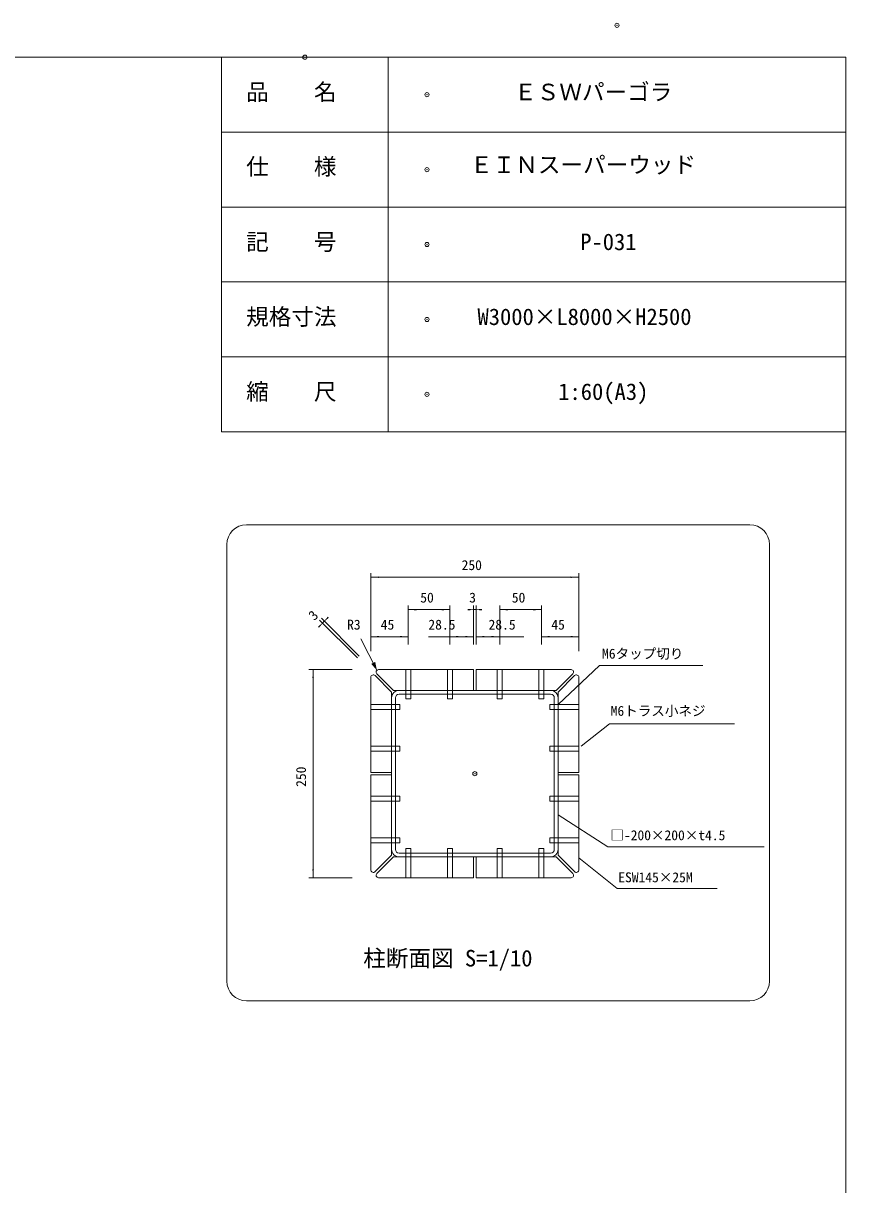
# Model space of a CAD drawing. Units: millimetres, scale not verified, with parts at other scales. Extents: x -11700 to 11700, y -8365 to 8380.
# Drawn here: x 5769 to 11700, y 8 to 8380 of the extents above; entities that cross this region are included whole.
import ezdxf
from ezdxf.enums import TextEntityAlignment as Align

# ---------------------------------------------------------------- set-up
doc = ezdxf.new("R2010")
doc.units = ezdxf.units.MM
doc.header["$LTSCALE"] = 60
doc.header["$PDMODE"] = 32
doc.header["$PDSIZE"] = 30
doc.layers.add('0-1_IMPORTED', color=30, linetype='Continuous', lineweight=18)
doc.styles.add('ＭＳ ゴシック', font='')
doc.styles.get('ＭＳ ゴシック').set_extended_font_data('MS Gothic')

msp = doc.modelspace()

# ---------------------------------------------------------------- linework, layer by layer
at = {"layer": '0-1_IMPORTED'}
for p, q in [((7200, 8135), (7200, 5435)), ((8400, 8135), (8400, 5435)), ((11700, 7595), (7200, 7595)), ((11700, 7055), (7200, 7055)), ((11700, 6515), (7200, 6515)), ((11700, 5975), (7200, 5975)), ((11700, 5435), (7200, 5435)), ((7379.39, 4765), (11007.7, 4765)), ((7237.54, 1474.84), (7237.54, 4623.16)), ((11149.54, 4623.16), (11149.54, 1474.84)), ((11007.7, 1333), (7379.39, 1333))]:
    msp.add_line(p, q, dxfattribs=at)
at = {"layer": '0-1_IMPORTED', "color": 3}
for p, q in [((8275.54, 3854.8), (8275.54, 4417)), ((8275.54, 4387), (9775.54, 4387)), ((9775.54, 3854.8), (9775.54, 4417)), ((8545.54, 3901), (8545.54, 4183)), ((8545.54, 4153), (8845.54, 4153)), ((8845.54, 3901), (8845.54, 4183)), ((9016.54, 3901), (9016.54, 4183)), ((9016.54, 4153), (9034.54, 4153)), ((9034.54, 3901), (9034.54, 4183)), ((9205.54, 3901), (9205.54, 4183)), ((9505.54, 4153), (9205.54, 4153)), ((9505.54, 3901), (9505.54, 4183)), ((8178.99, 3804.82), (7905.97, 4077.85)), ((8191.72, 3817.55), (7918.69, 4090.58)), ((7927.18, 4056.64), (7939.91, 4069.36)), ((8319, 3715.73), (8203.55, 3943)), ((8275.54, 3998.8), (8275.54, 3988)), ((8275.54, 3958), (8545.54, 3958)), ((8545.54, 3901), (8545.54, 3988)), ((9016.54, 3958), (8690.54, 3958)), ((8845.54, 3901), (8845.54, 3988)), ((9016.54, 3958), (8845.54, 3958)), ((9016.54, 3901), (9016.54, 3988)), ((9034.54, 3901), (9034.54, 3988)), ((9034.54, 3958), (9378.54, 3958)), ((9034.54, 3958), (9205.54, 3958)), ((9205.54, 3901), (9205.54, 3988)), ((9505.54, 3901), (9505.54, 3988)), ((9775.54, 3958), (9505.54, 3958)), ((9775.54, 3998.8), (9775.54, 3988)), ((8141.75, 3721), (7829.45, 3721)), ((7859.45, 3721), (7859.45, 2221)), ((8141.75, 2221), (7829.45, 2221))]:
    msp.add_line(p, q, dxfattribs=at)
at = {"layer": '0-1_IMPORTED', "color": 1}
for p, q in [((8319, 3690.27), (8438.27, 3571)), ((8306.27, 3677.54), (8425.54, 3558.27)), ((9625.54, 3558.27), (9744.81, 3677.54)), ((8425.54, 3517), (8425.54, 2425)), ((8452.54, 2425), (8452.54, 3517)), ((9571.54, 3571), (8479.54, 3571)), ((8479.54, 3544), (9571.54, 3544)), ((9598.54, 3517), (9598.54, 2425)), ((9625.54, 2425), (9625.54, 3517)), ((8438.27, 2371), (8319, 2251.73)), ((9571.54, 2398), (8479.54, 2398)), ((8479.54, 2371), (9571.54, 2371)), ((9732.09, 2251.73), (9612.81, 2371)), ((9744.81, 2264.46), (9625.54, 2383.73))]:
    msp.add_line(p, q, dxfattribs=at)
at = {"layer": '0-1_IMPORTED'}
msp.add_lwpolyline([(-11700, 8135), (11700, 8135), (11700, -8365), (-11700, -8365)], close=True, dxfattribs=at)
at = {"layer": '0-1_IMPORTED', "color": 1}
for points in [[(8438.27, 3571), (9016.54, 3571), (9016.54, 3721), (8331.73, 3721)], [(9719.36, 3721), (9034.54, 3721), (9034.54, 3571), (9612.81, 3571), (9732.09, 3690.27)], [(8425.54, 3558.27), (8425.54, 2980), (8275.54, 2980), (8275.54, 3664.82)], [(9775.54, 3664.82), (9775.54, 2980), (9625.54, 2980), (9625.54, 3558.27)], [(8275.54, 2277.18), (8275.54, 2962), (8425.54, 2962), (8425.54, 2383.73), (8306.27, 2264.46)], [(9625.54, 2383.73), (9625.54, 2962), (9775.54, 2962), (9775.54, 2277.18)], [(8331.73, 2221), (9016.54, 2221), (9016.54, 2371), (8438.27, 2371)], [(9612.81, 2371), (9034.54, 2371), (9034.54, 2221), (9719.36, 2221)]]:
    msp.add_lwpolyline(points, dxfattribs=at)
for points in [[(8527.54, 3721), (8527.54, 3511), (8563.54, 3511), (8563.54, 3721)], [(8527.54, 3721), (8527.54, 3511), (8563.54, 3511), (8563.54, 3721)], [(8827.54, 3721), (8827.54, 3511), (8863.54, 3511), (8863.54, 3721)], [(8827.54, 3721), (8827.54, 3511), (8863.54, 3511), (8863.54, 3721)], [(9223.54, 3721), (9223.54, 3511), (9187.54, 3511), (9187.54, 3721)], [(9523.54, 3721), (9523.54, 3511), (9487.54, 3511), (9487.54, 3721)], [(8275.54, 3469), (8485.54, 3469), (8485.54, 3433), (8275.54, 3433)], [(9775.54, 3469), (9565.54, 3469), (9565.54, 3433), (9775.54, 3433)], [(8275.54, 3169), (8485.54, 3169), (8485.54, 3133), (8275.54, 3133)], [(9775.54, 3169), (9565.54, 3169), (9565.54, 3133), (9775.54, 3133)], [(8275.54, 2773), (8485.54, 2773), (8485.54, 2809), (8275.54, 2809)], [(9775.54, 2773), (9565.54, 2773), (9565.54, 2809), (9775.54, 2809)], [(8275.54, 2473), (8485.54, 2473), (8485.54, 2509), (8275.54, 2509)], [(8527.54, 2221), (8527.54, 2431), (8563.54, 2431), (8563.54, 2221)], [(8827.54, 2221), (8827.54, 2431), (8863.54, 2431), (8863.54, 2221)], [(9223.54, 2221), (9223.54, 2431), (9187.54, 2431), (9187.54, 2221)], [(9523.54, 2221), (9523.54, 2431), (9487.54, 2431), (9487.54, 2221)], [(9775.54, 2473), (9565.54, 2473), (9565.54, 2509), (9775.54, 2509)]]:
    msp.add_lwpolyline(points, close=True, dxfattribs=at)
at = {"layer": '0-1_IMPORTED', "color": 3}
for points in [[(10669.54, 3751.04), (9924.02, 3751.04), (9625.54, 3469)], [(10897.54, 3331.07), (9996.02, 3331.07), (9792.52, 3169)], [(11111.45, 2443.04), (9984.02, 2443.04), (9625.54, 2672.86)], [(10771.54, 2143), (10051.54, 2143), (9775.54, 2365.04)]]:
    msp.add_lwpolyline(points, dxfattribs=at)
at = {"layer": '0-1_IMPORTED'}
for centre, start, end in [((7379.39, 4623.16), 90, 180), ((11007.7, 4623.16), 360, 90), ((7379.39, 1474.84), 180, 270), ((11007.7, 1474.84), 270, 360)]:
    msp.add_arc(centre, 141.84, start, end, dxfattribs=at)
at = {"layer": '0-1_IMPORTED', "color": 1}
for centre, radius, start, end in [((8331.73, 3703), 18, 90, 225), ((9719.36, 3703), 18, 315, 90), ((8293.54, 3664.82), 18, 45, 180), ((9757.54, 3664.82), 18, 0, 135), ((8479.54, 3517), 54, 90, 180), ((8479.54, 3517), 27, 90, 180), ((9571.54, 3517), 54, 360, 90), ((9571.54, 3517), 27, 360, 90), ((8479.54, 2425), 54, 180, 270), ((8479.54, 2425), 27, 180, 270), ((9571.54, 2425), 54, 270, 0), ((9571.54, 2425), 27, 270, 0), ((8293.54, 2277.18), 18, 180, 315), ((9757.54, 2277.18), 18, 225, 360), ((8331.73, 2239), 18, 135, 270), ((9719.36, 2239), 18, 270, 45)]:
    msp.add_arc(centre, radius, start, end, dxfattribs=at)
at = {"layer": '0-1_IMPORTED', "color": 7}
for p in [(10050, 8365), (7800, 8135), (8680, 7865), (8680, 7325), (8680, 6785), (8680, 6245), (8680, 5705), (9025.54, 2971)]:
    msp.add_point(p, dxfattribs=at)
at = {"layer": '0-1_IMPORTED', "color": 3}
for points in [[(8275.54, 4387), (8335.54, 4392.25), (8335.54, 4381.75)], [(9775.54, 4387), (9715.55, 4381.75), (9715.55, 4392.25)], [(7927.18, 4056.64), (7965.89, 4102.77), (7973.31, 4095.35)], [(8545.54, 4153), (8605.54, 4158.25), (8605.54, 4147.75)], [(8845.54, 4153), (8785.55, 4147.75), (8785.55, 4158.25)], [(9034.54, 4153), (8974.55, 4147.75), (8974.55, 4158.25)], [(9016.54, 4153), (9076.54, 4158.25), (9076.54, 4147.75)], [(9205.54, 4153), (9265.54, 4158.25), (9265.54, 4147.75)], [(9505.54, 4153), (9445.55, 4147.75), (9445.55, 4158.25)], [(7939.91, 4069.36), (7902.01, 4022.56), (7894.45, 4029.85)], [(8275.54, 3958), (8335.54, 3963.25), (8335.54, 3952.75)], [(8545.54, 3958), (8485.55, 3952.75), (8485.55, 3963.25)], [(8845.54, 3958), (8905.54, 3963.25), (8905.54, 3952.75)], [(9016.54, 3958), (8956.55, 3952.75), (8956.55, 3963.25)], [(9034.54, 3958), (9094.54, 3963.25), (9094.54, 3952.75)], [(9205.54, 3958), (9145.55, 3952.75), (9145.55, 3963.25)], [(9505.54, 3958), (9565.54, 3963.25), (9565.54, 3952.75)], [(9775.54, 3958), (9715.55, 3952.75), (9715.55, 3963.25)], [(8319, 3715.73), (8278.25, 3762.61), (8307.15, 3776.7)], [(7859.45, 3721), (7864.7, 3661), (7854.2, 3661)], [(7859.45, 2221), (7854.2, 2281), (7864.7, 2281)]]:
    msp.add_solid(points, dxfattribs=at)

# ---------------------------------------------------------------- texts
at = {"layer": '0-1_IMPORTED', "color": 7, "style": 'ＭＳ ゴシック'}
for s, height, p in [('品\u3000\u3000名', 119.4, (7376.67, 7788.8)), ('ＥＳＷパーゴラ', 119.4, (9309.17, 7788.8)), ('仕\u3000\u3000様', 119.4, (7376.67, 7251.33)), ('ＥＩＮスーパーウッド', 119.4, (8991.67, 7264.71)), ('記\u3000\u3000号', 119.4, (7376.67, 6708.8)), ('P-031', 119.4, (9785.42, 6708.8)), ('規格寸法', 119.4, (7376.67, 6168.8)), ('W3000×L8000×H2500', 119.4, (9044.58, 6168.8)), ('縮\u3000\u3000尺', 119.4, (7376.67, 5628.8)), ('1:60(A3)', 119.4, (9626.67, 5628.8)), ('250', 71.65, (8930.29, 4416.78)), ('50', 71.65, (8632.04, 4182.78)), ('3', 71.65, (8984.79, 4182.78)), ('50', 71.65, (9292.04, 4182.78)), ('R3', 71.65, (8104.52, 3987.78)), ('45', 71.65, (8347.04, 3987.78)), ('28.5', 71.65, (8690.54, 3987.78)), ('28.5', 71.65, (9124.54, 3987.78)), ('45', 71.65, (9577.04, 3987.78)), ('M6タップ切り', 71.65, (9942.94, 3778.75)), ('M6トラス小ネジ', 71.65, (10005.14, 3366.4)), ('□-200×200×t4.5', 71.65, (10002.94, 2469.65)), ('ESW145×25M', 71.65, (10059.59, 2166.36)), ('柱断面図 S=1/10', 119.4, (8221.34, 1545.17))]:
    msp.add_text(s, height=height, dxfattribs=at).set_placement(p, align=Align.BOTTOM_LEFT)
for s, rotation, p in [('3', 45, (7883.67, 4055.24)), ('250', 90, (7829.67, 2875.75))]:
    msp.add_text(s, height=71.65, rotation=rotation, dxfattribs=at).set_placement(p, align=Align.BOTTOM_LEFT)

doc.saveas('drawing.dxf')
